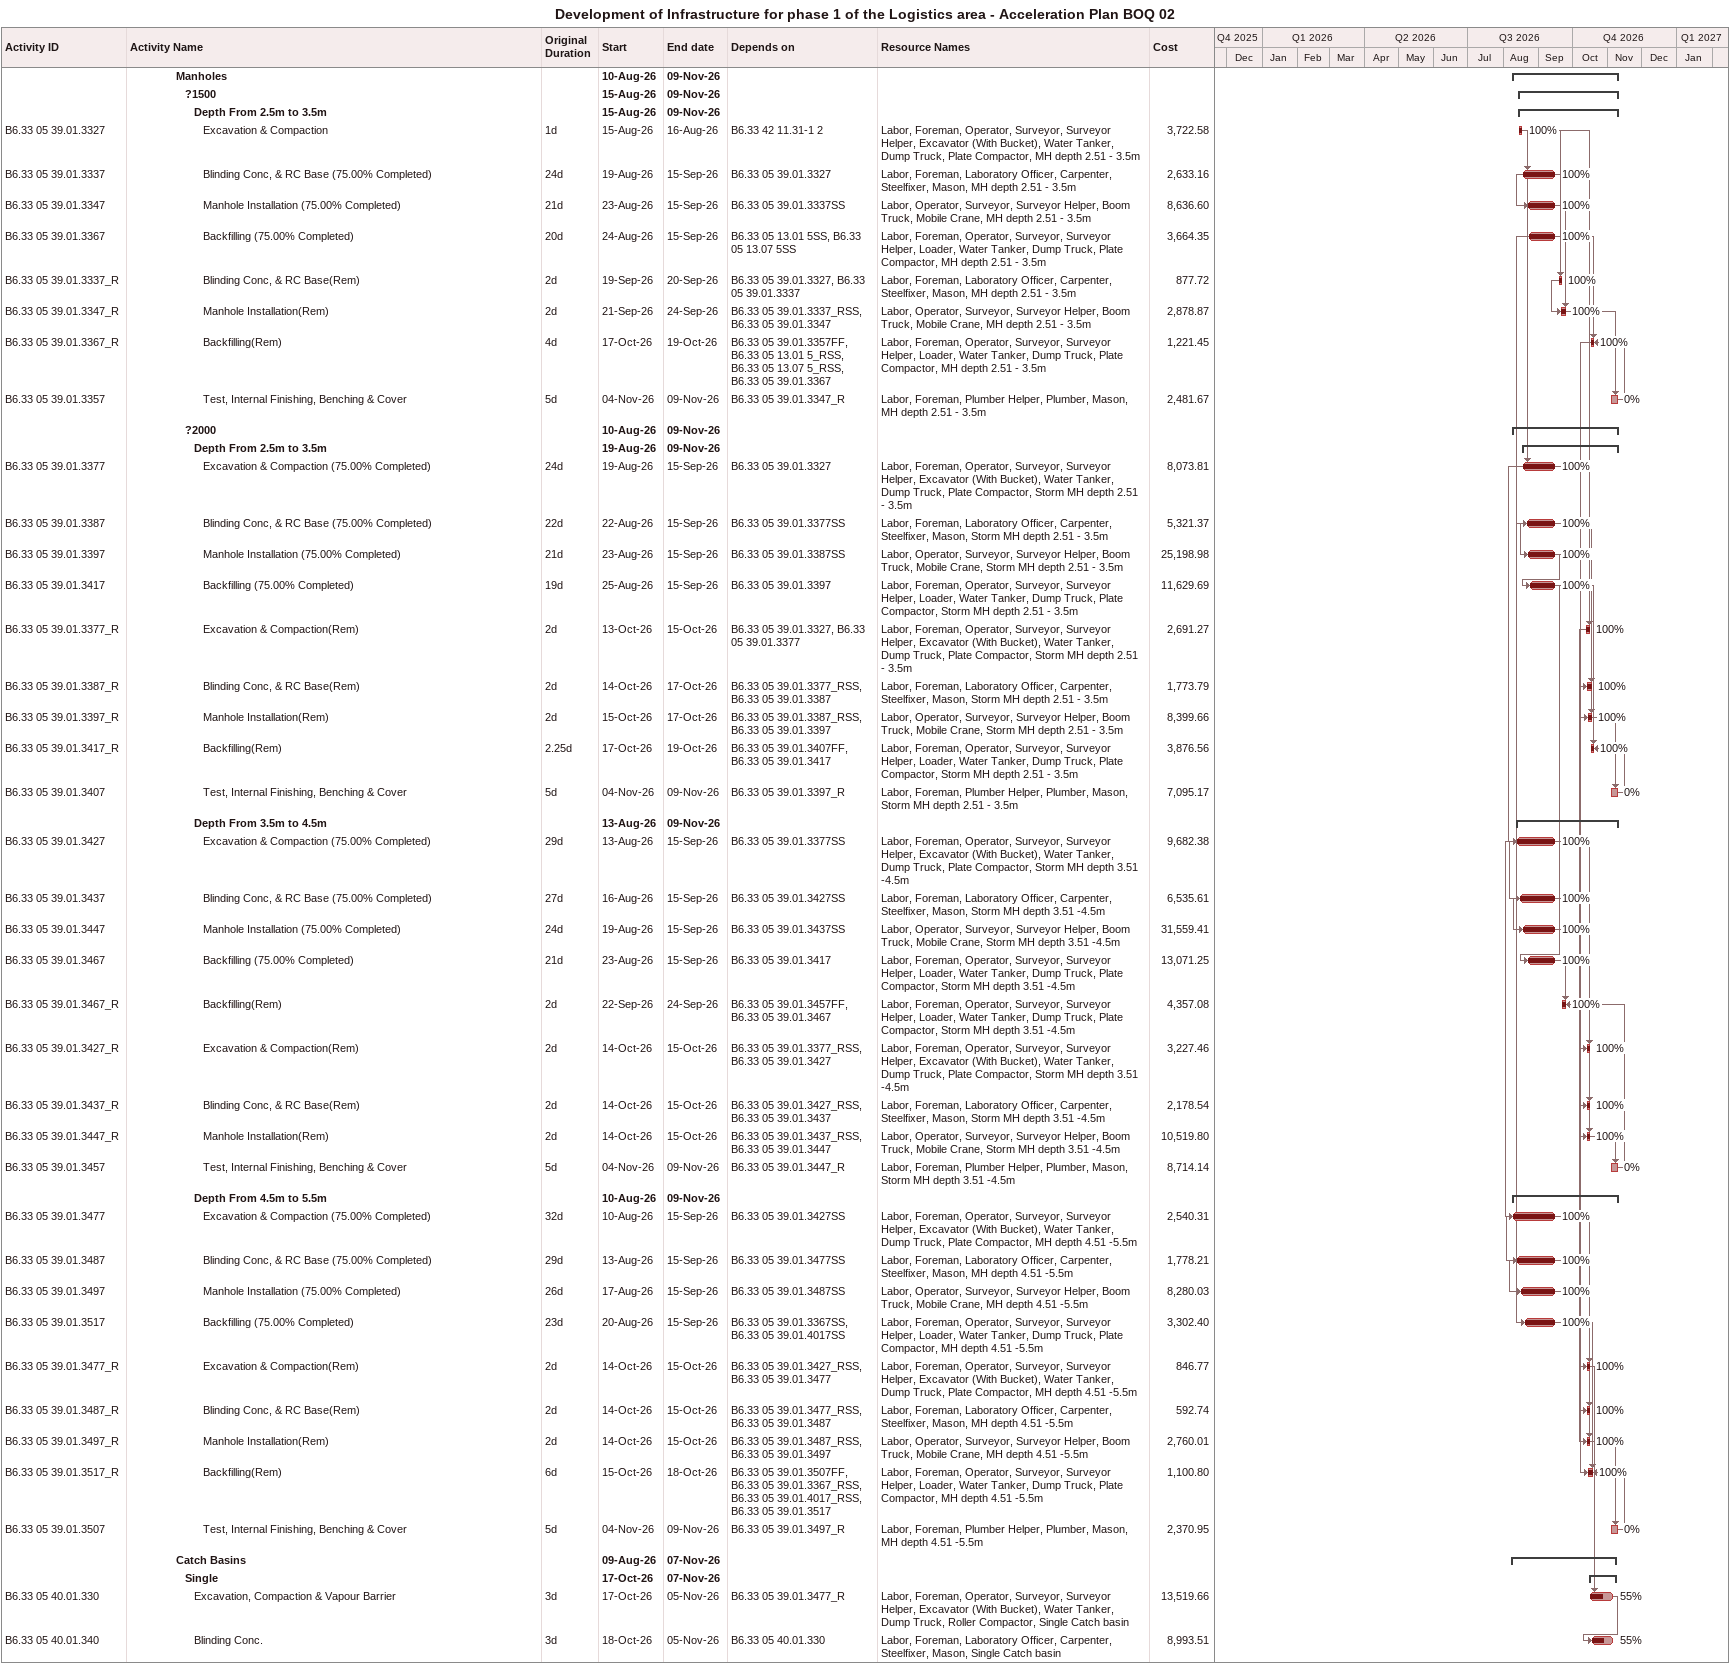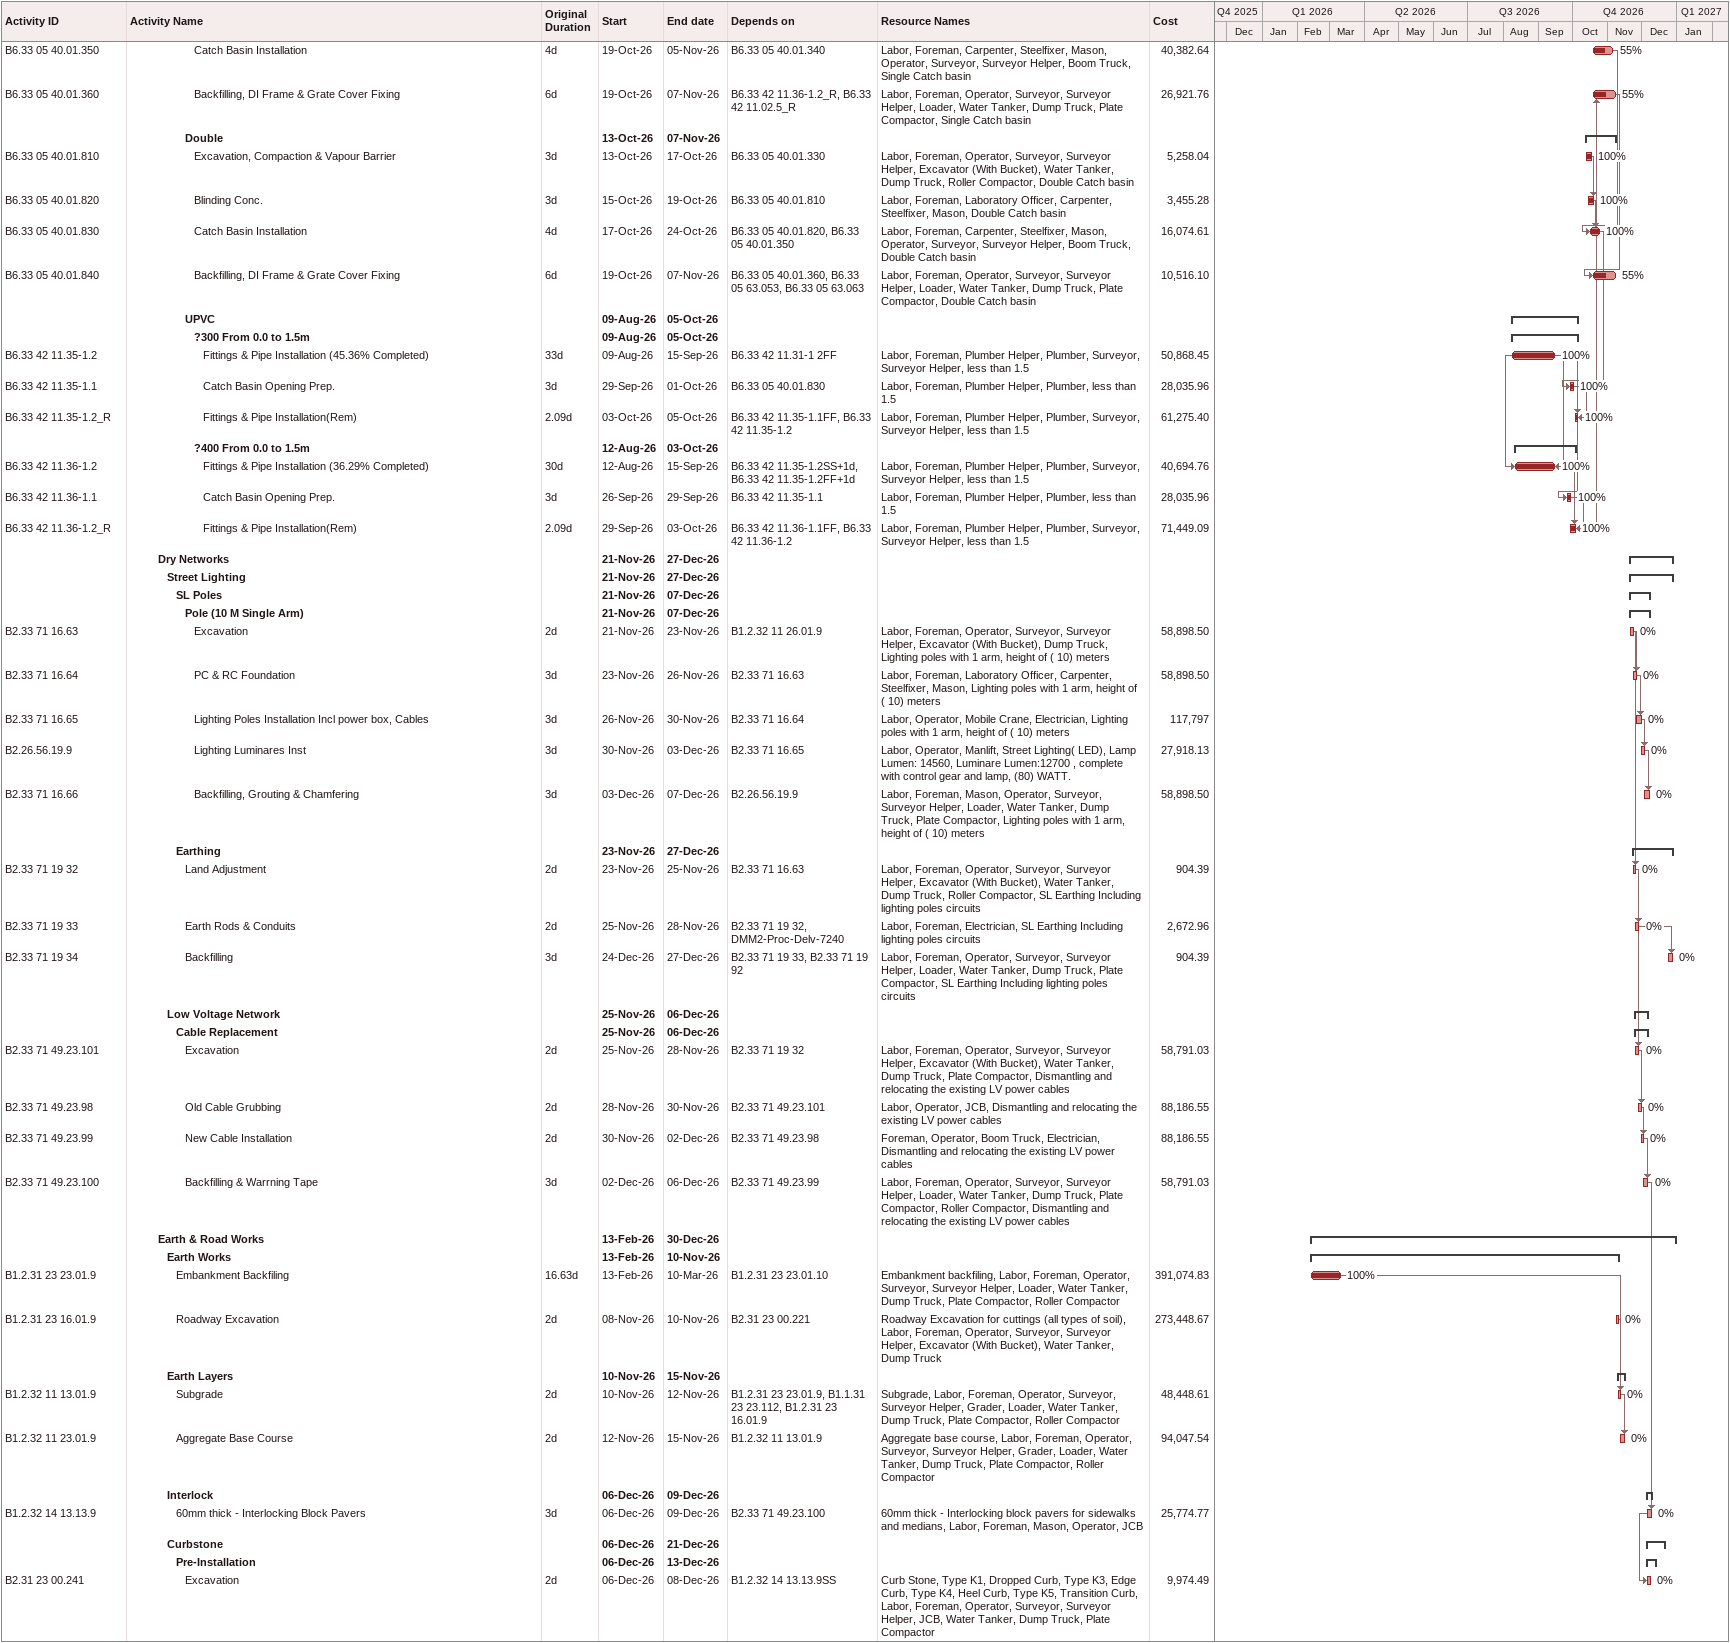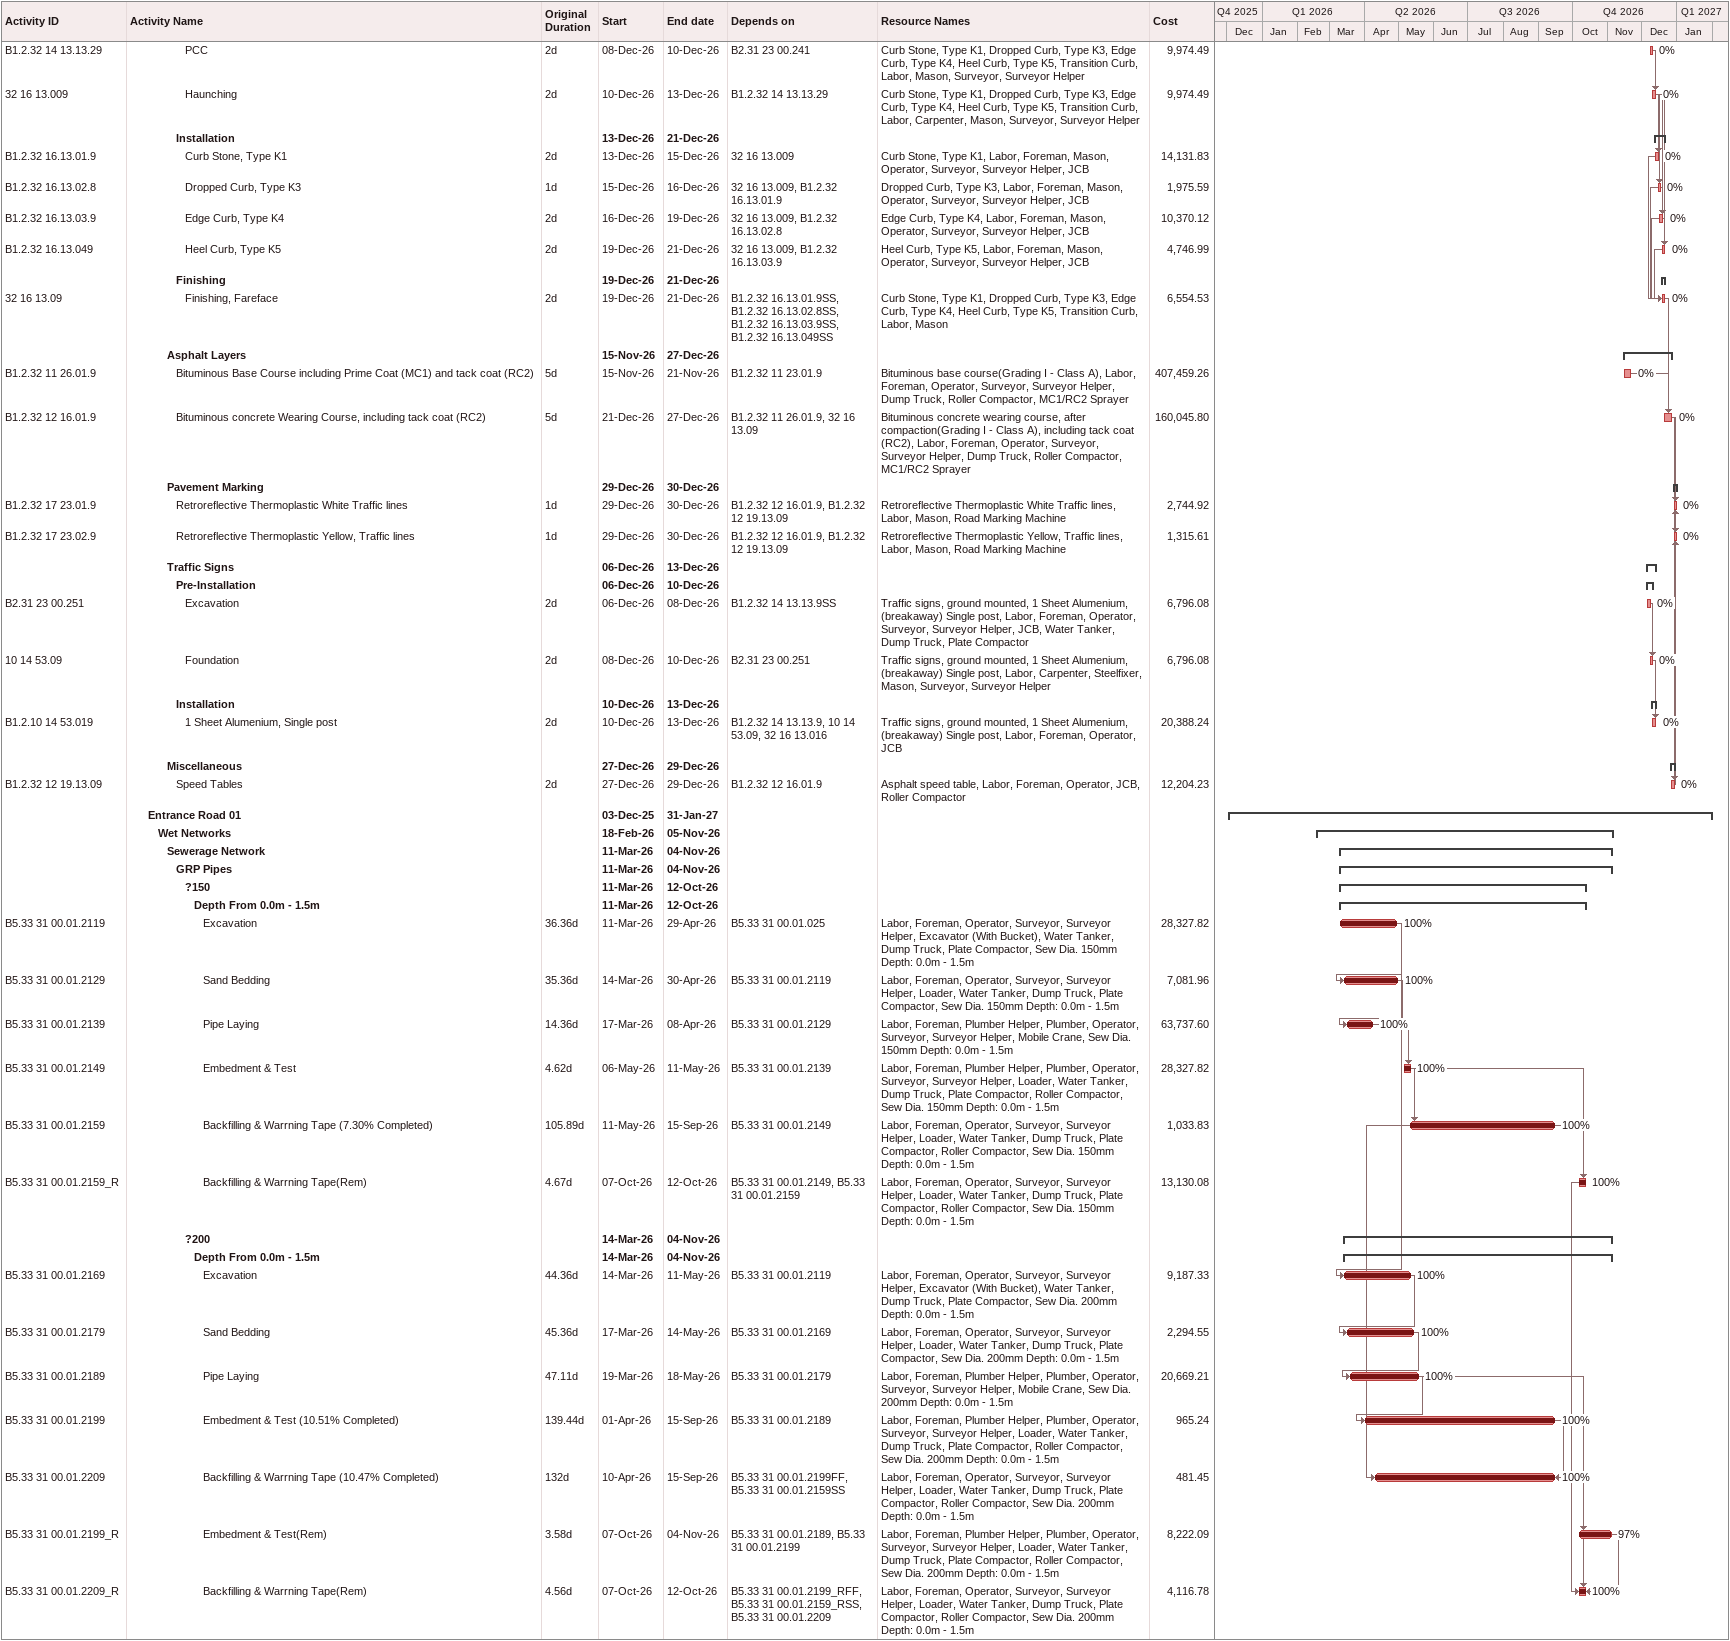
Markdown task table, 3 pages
Development of Infrastructure for phase 1 of the Logistics area - Acceleration Plan BOQ 02

| ID | Level | Task | Original duration | Start | Finish | Predecessors | Resources | % complete | Cost |
|---|---|---|---|---|---|---|---|---|---|
|  | 6 | **Manholes** |  | 2026-08-10 | 2026-11-09 |  |  |  |  |
|  | 7 | **?1500** |  | 2026-08-15 | 2026-11-09 |  |  |  |  |
|  | 8 | **Depth From 2.5m to 3.5m** |  | 2026-08-15 | 2026-11-09 |  |  |  |  |
| B6.33 05 39.01.3327 | 9 | Excavation & Compaction | 1d | 2026-08-15 | 2026-08-16 | B6.33 42 11.31-1 2 | Labor, Foreman, Operator, Surveyor, Surveyor Helper, Excavator (With Bucket), Water Tanker, Dump Truck, Plate Compactor, MH depth 2.51 - 3.5m | 100 | 3722.58 |
| B6.33 05 39.01.3337 | 9 | Blinding Conc, & RC Base (75.00% Completed) | 24d | 2026-08-19 | 2026-09-15 | B6.33 05 39.01.3327 | Labor, Foreman, Laboratory Officer, Carpenter, Steelfixer, Mason, MH depth 2.51 - 3.5m | 100 | 2633.16 |
| B6.33 05 39.01.3347 | 9 | Manhole Installation (75.00% Completed) | 21d | 2026-08-23 | 2026-09-15 | B6.33 05 39.01.3337SS | Labor, Operator, Surveyor, Surveyor Helper, Boom Truck, Mobile Crane, MH depth 2.51 - 3.5m | 100 | 8636.60 |
| B6.33 05 39.01.3367 | 9 | Backfilling (75.00% Completed) | 20d | 2026-08-24 | 2026-09-15 | B6.33 05 13.01 5SS, B6.33 05 13.07 5SS | Labor, Foreman, Operator, Surveyor, Surveyor Helper, Loader, Water Tanker, Dump Truck, Plate Compactor, MH depth 2.51 - 3.5m | 100 | 3664.35 |
| B6.33 05 39.01.3337_R | 9 | Blinding Conc, & RC Base(Rem) | 2d | 2026-09-19 | 2026-09-20 | B6.33 05 39.01.3327, B6.33 05 39.01.3337 | Labor, Foreman, Laboratory Officer, Carpenter, Steelfixer, Mason, MH depth 2.51 - 3.5m | 100 | 877.72 |
| B6.33 05 39.01.3347_R | 9 | Manhole Installation(Rem) | 2d | 2026-09-21 | 2026-09-24 | B6.33 05 39.01.3337_RSS, B6.33 05 39.01.3347 | Labor, Operator, Surveyor, Surveyor Helper, Boom Truck, Mobile Crane, MH depth 2.51 - 3.5m | 100 | 2878.87 |
| B6.33 05 39.01.3367_R | 9 | Backfilling(Rem) | 4d | 2026-10-17 | 2026-10-19 | B6.33 05 39.01.3357FF, B6.33 05 13.01 5_RSS, B6.33 05 13.07 5_RSS, B6.33 05 39.01.3367 | Labor, Foreman, Operator, Surveyor, Surveyor Helper, Loader, Water Tanker, Dump Truck, Plate Compactor, MH depth 2.51 - 3.5m | 100 | 1221.45 |
| B6.33 05 39.01.3357 | 9 | Test, Internal Finishing, Benching & Cover | 5d | 2026-11-04 | 2026-11-09 | B6.33 05 39.01.3347_R | Labor, Foreman, Plumber Helper, Plumber, Mason, MH depth 2.51 - 3.5m | 0 | 2481.67 |
|  | 7 | **?2000** |  | 2026-08-10 | 2026-11-09 |  |  |  |  |
|  | 8 | **Depth From 2.5m to 3.5m** |  | 2026-08-19 | 2026-11-09 |  |  |  |  |
| B6.33 05 39.01.3377 | 9 | Excavation & Compaction (75.00% Completed) | 24d | 2026-08-19 | 2026-09-15 | B6.33 05 39.01.3327 | Labor, Foreman, Operator, Surveyor, Surveyor Helper, Excavator (With Bucket), Water Tanker, Dump Truck, Plate Compactor, Storm MH depth 2.51 - 3.5m | 100 | 8073.81 |
| B6.33 05 39.01.3387 | 9 | Blinding Conc, & RC Base (75.00% Completed) | 22d | 2026-08-22 | 2026-09-15 | B6.33 05 39.01.3377SS | Labor, Foreman, Laboratory Officer, Carpenter, Steelfixer, Mason, Storm MH depth 2.51 - 3.5m | 100 | 5321.37 |
| B6.33 05 39.01.3397 | 9 | Manhole Installation (75.00% Completed) | 21d | 2026-08-23 | 2026-09-15 | B6.33 05 39.01.3387SS | Labor, Operator, Surveyor, Surveyor Helper, Boom Truck, Mobile Crane, Storm MH depth 2.51 - 3.5m | 100 | 25198.98 |
| B6.33 05 39.01.3417 | 9 | Backfilling (75.00% Completed) | 19d | 2026-08-25 | 2026-09-15 | B6.33 05 39.01.3397 | Labor, Foreman, Operator, Surveyor, Surveyor Helper, Loader, Water Tanker, Dump Truck, Plate Compactor, Storm MH depth 2.51 - 3.5m | 100 | 11629.69 |
| B6.33 05 39.01.3377_R | 9 | Excavation & Compaction(Rem) | 2d | 2026-10-13 | 2026-10-15 | B6.33 05 39.01.3327, B6.33 05 39.01.3377 | Labor, Foreman, Operator, Surveyor, Surveyor Helper, Excavator (With Bucket), Water Tanker, Dump Truck, Plate Compactor, Storm MH depth 2.51 - 3.5m | 100 | 2691.27 |
| B6.33 05 39.01.3387_R | 9 | Blinding Conc, & RC Base(Rem) | 2d | 2026-10-14 | 2026-10-17 | B6.33 05 39.01.3377_RSS, B6.33 05 39.01.3387 | Labor, Foreman, Laboratory Officer, Carpenter, Steelfixer, Mason, Storm MH depth 2.51 - 3.5m | 100 | 1773.79 |
| B6.33 05 39.01.3397_R | 9 | Manhole Installation(Rem) | 2d | 2026-10-15 | 2026-10-17 | B6.33 05 39.01.3387_RSS, B6.33 05 39.01.3397 | Labor, Operator, Surveyor, Surveyor Helper, Boom Truck, Mobile Crane, Storm MH depth 2.51 - 3.5m | 100 | 8399.66 |
| B6.33 05 39.01.3417_R | 9 | Backfilling(Rem) | 2.25d | 2026-10-17 | 2026-10-19 | B6.33 05 39.01.3407FF, B6.33 05 39.01.3417 | Labor, Foreman, Operator, Surveyor, Surveyor Helper, Loader, Water Tanker, Dump Truck, Plate Compactor, Storm MH depth 2.51 - 3.5m | 100 | 3876.56 |
| B6.33 05 39.01.3407 | 9 | Test, Internal Finishing, Benching & Cover | 5d | 2026-11-04 | 2026-11-09 | B6.33 05 39.01.3397_R | Labor, Foreman, Plumber Helper, Plumber, Mason, Storm MH depth 2.51 - 3.5m | 0 | 7095.17 |
|  | 8 | **Depth From 3.5m to 4.5m** |  | 2026-08-13 | 2026-11-09 |  |  |  |  |
| B6.33 05 39.01.3427 | 9 | Excavation & Compaction (75.00% Completed) | 29d | 2026-08-13 | 2026-09-15 | B6.33 05 39.01.3377SS | Labor, Foreman, Operator, Surveyor, Surveyor Helper, Excavator (With Bucket), Water Tanker, Dump Truck, Plate Compactor, Storm MH depth 3.51 -4.5m | 100 | 9682.38 |
| B6.33 05 39.01.3437 | 9 | Blinding Conc, & RC Base (75.00% Completed) | 27d | 2026-08-16 | 2026-09-15 | B6.33 05 39.01.3427SS | Labor, Foreman, Laboratory Officer, Carpenter, Steelfixer, Mason, Storm MH depth 3.51 -4.5m | 100 | 6535.61 |
| B6.33 05 39.01.3447 | 9 | Manhole Installation (75.00% Completed) | 24d | 2026-08-19 | 2026-09-15 | B6.33 05 39.01.3437SS | Labor, Operator, Surveyor, Surveyor Helper, Boom Truck, Mobile Crane, Storm MH depth 3.51 -4.5m | 100 | 31559.41 |
| B6.33 05 39.01.3467 | 9 | Backfilling (75.00% Completed) | 21d | 2026-08-23 | 2026-09-15 | B6.33 05 39.01.3417 | Labor, Foreman, Operator, Surveyor, Surveyor Helper, Loader, Water Tanker, Dump Truck, Plate Compactor, Storm MH depth 3.51 -4.5m | 100 | 13071.25 |
| B6.33 05 39.01.3467_R | 9 | Backfilling(Rem) | 2d | 2026-09-22 | 2026-09-24 | B6.33 05 39.01.3457FF, B6.33 05 39.01.3467 | Labor, Foreman, Operator, Surveyor, Surveyor Helper, Loader, Water Tanker, Dump Truck, Plate Compactor, Storm MH depth 3.51 -4.5m | 100 | 4357.08 |
| B6.33 05 39.01.3427_R | 9 | Excavation & Compaction(Rem) | 2d | 2026-10-14 | 2026-10-15 | B6.33 05 39.01.3377_RSS, B6.33 05 39.01.3427 | Labor, Foreman, Operator, Surveyor, Surveyor Helper, Excavator (With Bucket), Water Tanker, Dump Truck, Plate Compactor, Storm MH depth 3.51 -4.5m | 100 | 3227.46 |
| B6.33 05 39.01.3437_R | 9 | Blinding Conc, & RC Base(Rem) | 2d | 2026-10-14 | 2026-10-15 | B6.33 05 39.01.3427_RSS, B6.33 05 39.01.3437 | Labor, Foreman, Laboratory Officer, Carpenter, Steelfixer, Mason, Storm MH depth 3.51 -4.5m | 100 | 2178.54 |
| B6.33 05 39.01.3447_R | 9 | Manhole Installation(Rem) | 2d | 2026-10-14 | 2026-10-15 | B6.33 05 39.01.3437_RSS, B6.33 05 39.01.3447 | Labor, Operator, Surveyor, Surveyor Helper, Boom Truck, Mobile Crane, Storm MH depth 3.51 -4.5m | 100 | 10519.80 |
| B6.33 05 39.01.3457 | 9 | Test, Internal Finishing, Benching & Cover | 5d | 2026-11-04 | 2026-11-09 | B6.33 05 39.01.3447_R | Labor, Foreman, Plumber Helper, Plumber, Mason, Storm MH depth 3.51 -4.5m | 0 | 8714.14 |
|  | 8 | **Depth From 4.5m to 5.5m** |  | 2026-08-10 | 2026-11-09 |  |  |  |  |
| B6.33 05 39.01.3477 | 9 | Excavation & Compaction (75.00% Completed) | 32d | 2026-08-10 | 2026-09-15 | B6.33 05 39.01.3427SS | Labor, Foreman, Operator, Surveyor, Surveyor Helper, Excavator (With Bucket), Water Tanker, Dump Truck, Plate Compactor, MH depth 4.51 -5.5m | 100 | 2540.31 |
| B6.33 05 39.01.3487 | 9 | Blinding Conc, & RC Base (75.00% Completed) | 29d | 2026-08-13 | 2026-09-15 | B6.33 05 39.01.3477SS | Labor, Foreman, Laboratory Officer, Carpenter, Steelfixer, Mason, MH depth 4.51 -5.5m | 100 | 1778.21 |
| B6.33 05 39.01.3497 | 9 | Manhole Installation (75.00% Completed) | 26d | 2026-08-17 | 2026-09-15 | B6.33 05 39.01.3487SS | Labor, Operator, Surveyor, Surveyor Helper, Boom Truck, Mobile Crane, MH depth 4.51 -5.5m | 100 | 8280.03 |
| B6.33 05 39.01.3517 | 9 | Backfilling (75.00% Completed) | 23d | 2026-08-20 | 2026-09-15 | B6.33 05 39.01.3367SS, B6.33 05 39.01.4017SS | Labor, Foreman, Operator, Surveyor, Surveyor Helper, Loader, Water Tanker, Dump Truck, Plate Compactor, MH depth 4.51 -5.5m | 100 | 3302.40 |
| B6.33 05 39.01.3477_R | 9 | Excavation & Compaction(Rem) | 2d | 2026-10-14 | 2026-10-15 | B6.33 05 39.01.3427_RSS, B6.33 05 39.01.3477 | Labor, Foreman, Operator, Surveyor, Surveyor Helper, Excavator (With Bucket), Water Tanker, Dump Truck, Plate Compactor, MH depth 4.51 -5.5m | 100 | 846.77 |
| B6.33 05 39.01.3487_R | 9 | Blinding Conc, & RC Base(Rem) | 2d | 2026-10-14 | 2026-10-15 | B6.33 05 39.01.3477_RSS, B6.33 05 39.01.3487 | Labor, Foreman, Laboratory Officer, Carpenter, Steelfixer, Mason, MH depth 4.51 -5.5m | 100 | 592.74 |
| B6.33 05 39.01.3497_R | 9 | Manhole Installation(Rem) | 2d | 2026-10-14 | 2026-10-15 | B6.33 05 39.01.3487_RSS, B6.33 05 39.01.3497 | Labor, Operator, Surveyor, Surveyor Helper, Boom Truck, Mobile Crane, MH depth 4.51 -5.5m | 100 | 2760.01 |
| B6.33 05 39.01.3517_R | 9 | Backfilling(Rem) | 6d | 2026-10-15 | 2026-10-18 | B6.33 05 39.01.3507FF, B6.33 05 39.01.3367_RSS, B6.33 05 39.01.4017_RSS, B6.33 05 39.01.3517 | Labor, Foreman, Operator, Surveyor, Surveyor Helper, Loader, Water Tanker, Dump Truck, Plate Compactor, MH depth 4.51 -5.5m | 100 | 1100.80 |
| B6.33 05 39.01.3507 | 9 | Test, Internal Finishing, Benching & Cover | 5d | 2026-11-04 | 2026-11-09 | B6.33 05 39.01.3497_R | Labor, Foreman, Plumber Helper, Plumber, Mason, MH depth 4.51 -5.5m | 0 | 2370.95 |
|  | 6 | **Catch Basins** |  | 2026-08-09 | 2026-11-07 |  |  |  |  |
|  | 7 | **Single** |  | 2026-10-17 | 2026-11-07 |  |  |  |  |
| B6.33 05 40.01.330 | 8 | Excavation, Compaction & Vapour Barrier | 3d | 2026-10-17 | 2026-11-05 | B6.33 05 39.01.3477_R | Labor, Foreman, Operator, Surveyor, Surveyor Helper, Excavator (With Bucket), Water Tanker, Dump Truck, Roller Compactor, Single Catch basin | 55 | 13519.66 |
| B6.33 05 40.01.340 | 8 | Blinding Conc. | 3d | 2026-10-18 | 2026-11-05 | B6.33 05 40.01.330 | Labor, Foreman, Laboratory Officer, Carpenter, Steelfixer, Mason, Single Catch basin | 55 | 8993.51 |
| B6.33 05 40.01.350 | 8 | Catch Basin Installation | 4d | 2026-10-19 | 2026-11-05 | B6.33 05 40.01.340 | Labor, Foreman, Carpenter, Steelfixer, Mason, Operator, Surveyor, Surveyor Helper, Boom Truck, Single Catch basin | 55 | 40382.64 |
| B6.33 05 40.01.360 | 8 | Backfilling, DI Frame & Grate Cover Fixing | 6d | 2026-10-19 | 2026-11-07 | B6.33 42 11.36-1.2_R, B6.33 42 11.02.5_R | Labor, Foreman, Operator, Surveyor, Surveyor Helper, Loader, Water Tanker, Dump Truck, Plate Compactor, Single Catch basin | 55 | 26921.76 |
|  | 7 | **Double** |  | 2026-10-13 | 2026-11-07 |  |  |  |  |
| B6.33 05 40.01.810 | 8 | Excavation, Compaction & Vapour Barrier | 3d | 2026-10-13 | 2026-10-17 | B6.33 05 40.01.330 | Labor, Foreman, Operator, Surveyor, Surveyor Helper, Excavator (With Bucket), Water Tanker, Dump Truck, Roller Compactor, Double Catch basin | 100 | 5258.04 |
| B6.33 05 40.01.820 | 8 | Blinding Conc. | 3d | 2026-10-15 | 2026-10-19 | B6.33 05 40.01.810 | Labor, Foreman, Laboratory Officer, Carpenter, Steelfixer, Mason, Double Catch basin | 100 | 3455.28 |
| B6.33 05 40.01.830 | 8 | Catch Basin Installation | 4d | 2026-10-17 | 2026-10-24 | B6.33 05 40.01.820, B6.33 05 40.01.350 | Labor, Foreman, Carpenter, Steelfixer, Mason, Operator, Surveyor, Surveyor Helper, Boom Truck, Double Catch basin | 100 | 16074.61 |
| B6.33 05 40.01.840 | 8 | Backfilling, DI Frame & Grate Cover Fixing | 6d | 2026-10-19 | 2026-11-07 | B6.33 05 40.01.360, B6.33 05 63.053, B6.33 05 63.063 | Labor, Foreman, Operator, Surveyor, Surveyor Helper, Loader, Water Tanker, Dump Truck, Plate Compactor, Double Catch basin | 55 | 10516.10 |
|  | 7 | **UPVC** |  | 2026-08-09 | 2026-10-05 |  |  |  |  |
|  | 8 | **?300 From 0.0 to 1.5m** |  | 2026-08-09 | 2026-10-05 |  |  |  |  |
| B6.33 42 11.35-1.2 | 9 | Fittings & Pipe Installation (45.36% Completed) | 33d | 2026-08-09 | 2026-09-15 | B6.33 42 11.31-1 2FF | Labor, Foreman, Plumber Helper, Plumber, Surveyor, Surveyor Helper, less than 1.5 | 100 | 50868.45 |
| B6.33 42 11.35-1.1 | 9 | Catch Basin Opening Prep. | 3d | 2026-09-29 | 2026-10-01 | B6.33 05 40.01.830 | Labor, Foreman, Plumber Helper, Plumber, less than 1.5 | 100 | 28035.96 |
| B6.33 42 11.35-1.2_R | 9 | Fittings & Pipe Installation(Rem) | 2.09d | 2026-10-03 | 2026-10-05 | B6.33 42 11.35-1.1FF, B6.33 42 11.35-1.2 | Labor, Foreman, Plumber Helper, Plumber, Surveyor, Surveyor Helper, less than 1.5 | 100 | 61275.40 |
|  | 8 | **?400 From 0.0 to 1.5m** |  | 2026-08-12 | 2026-10-03 |  |  |  |  |
| B6.33 42 11.36-1.2 | 9 | Fittings & Pipe Installation (36.29% Completed) | 30d | 2026-08-12 | 2026-09-15 | B6.33 42 11.35-1.2SS+1d, B6.33 42 11.35-1.2FF+1d | Labor, Foreman, Plumber Helper, Plumber, Surveyor, Surveyor Helper, less than 1.5 | 100 | 40694.76 |
| B6.33 42 11.36-1.1 | 9 | Catch Basin Opening Prep. | 3d | 2026-09-26 | 2026-09-29 | B6.33 42 11.35-1.1 | Labor, Foreman, Plumber Helper, Plumber, less than 1.5 | 100 | 28035.96 |
| B6.33 42 11.36-1.2_R | 9 | Fittings & Pipe Installation(Rem) | 2.09d | 2026-09-29 | 2026-10-03 | B6.33 42 11.36-1.1FF, B6.33 42 11.36-1.2 | Labor, Foreman, Plumber Helper, Plumber, Surveyor, Surveyor Helper, less than 1.5 | 100 | 71449.09 |
|  | 4 | **Dry Networks** |  | 2026-11-21 | 2026-12-27 |  |  |  |  |
|  | 5 | **Street Lighting** |  | 2026-11-21 | 2026-12-27 |  |  |  |  |
|  | 6 | **SL Poles** |  | 2026-11-21 | 2026-12-07 |  |  |  |  |
|  | 7 | **Pole (10 M Single Arm)** |  | 2026-11-21 | 2026-12-07 |  |  |  |  |
| B2.33 71 16.63 | 8 | Excavation | 2d | 2026-11-21 | 2026-11-23 | B1.2.32 11 26.01.9 | Labor, Foreman, Operator, Surveyor, Surveyor Helper, Excavator (With Bucket), Dump Truck, Lighting poles with 1 arm, height of ( 10) meters | 0 | 58898.50 |
| B2.33 71 16.64 | 8 | PC & RC Foundation | 3d | 2026-11-23 | 2026-11-26 | B2.33 71 16.63 | Labor, Foreman, Laboratory Officer, Carpenter, Steelfixer, Mason, Lighting poles with 1 arm, height of ( 10) meters | 0 | 58898.50 |
| B2.33 71 16.65 | 8 | Lighting Poles Installation Incl power box, Cables | 3d | 2026-11-26 | 2026-11-30 | B2.33 71 16.64 | Labor, Operator, Mobile Crane, Electrician, Lighting poles with 1 arm, height of ( 10) meters | 0 | 117797 |
| B2.26.56.19.9 | 8 | Lighting Luminares Inst | 3d | 2026-11-30 | 2026-12-03 | B2.33 71 16.65 | Labor, Operator, Manlift, Street Lighting( LED), Lamp Lumen: 14560, Luminare Lumen:12700 , complete with control gear and lamp, (80) WATT. | 0 | 27918.13 |
| B2.33 71 16.66 | 8 | Backfilling, Grouting & Chamfering | 3d | 2026-12-03 | 2026-12-07 | B2.26.56.19.9 | Labor, Foreman, Mason, Operator, Surveyor, Surveyor Helper, Loader, Water Tanker, Dump Truck, Plate Compactor, Lighting poles with 1 arm, height of ( 10) meters | 0 | 58898.50 |
|  | 6 | **Earthing** |  | 2026-11-23 | 2026-12-27 |  |  |  |  |
| B2.33 71 19 32 | 7 | Land Adjustment | 2d | 2026-11-23 | 2026-11-25 | B2.33 71 16.63 | Labor, Foreman, Operator, Surveyor, Surveyor Helper, Excavator (With Bucket), Water Tanker, Dump Truck, Roller Compactor, SL Earthing Including lighting poles circuits | 0 | 904.39 |
| B2.33 71 19 33 | 7 | Earth Rods & Conduits | 2d | 2026-11-25 | 2026-11-28 | B2.33 71 19 32, DMM2-Proc-Delv-7240 | Labor, Foreman, Electrician, SL Earthing Including lighting poles circuits | 0 | 2672.96 |
| B2.33 71 19 34 | 7 | Backfilling | 3d | 2026-12-24 | 2026-12-27 | B2.33 71 19 33, B2.33 71 19 92 | Labor, Foreman, Operator, Surveyor, Surveyor Helper, Loader, Water Tanker, Dump Truck, Plate Compactor, SL Earthing Including lighting poles circuits | 0 | 904.39 |
|  | 5 | **Low Voltage Network** |  | 2026-11-25 | 2026-12-06 |  |  |  |  |
|  | 6 | **Cable Replacement** |  | 2026-11-25 | 2026-12-06 |  |  |  |  |
| B2.33 71 49.23.101 | 7 | Excavation | 2d | 2026-11-25 | 2026-11-28 | B2.33 71 19 32 | Labor, Foreman, Operator, Surveyor, Surveyor Helper, Excavator (With Bucket), Water Tanker, Dump Truck, Plate Compactor, Dismantling and relocating the existing LV power cables | 0 | 58791.03 |
| B2.33 71 49.23.98 | 7 | Old Cable Grubbing | 2d | 2026-11-28 | 2026-11-30 | B2.33 71 49.23.101 | Labor, Operator, JCB, Dismantling and relocating the existing LV power cables | 0 | 88186.55 |
| B2.33 71 49.23.99 | 7 | New Cable Installation | 2d | 2026-11-30 | 2026-12-02 | B2.33 71 49.23.98 | Foreman, Operator, Boom Truck, Electrician, Dismantling and relocating the existing LV power cables | 0 | 88186.55 |
| B2.33 71 49.23.100 | 7 | Backfilling & Warrning Tape | 3d | 2026-12-02 | 2026-12-06 | B2.33 71 49.23.99 | Labor, Foreman, Operator, Surveyor, Surveyor Helper, Loader, Water Tanker, Dump Truck, Plate Compactor, Roller Compactor, Dismantling and relocating the existing LV power cables | 0 | 58791.03 |
|  | 4 | **Earth & Road Works** |  | 2026-02-13 | 2026-12-30 |  |  |  |  |
|  | 5 | **Earth Works** |  | 2026-02-13 | 2026-11-10 |  |  |  |  |
| B1.2.31 23 23.01.9 | 6 | Embankment Backfiling | 16.63d | 2026-02-13 | 2026-03-10 | B1.2.31 23 23.01.10 | Embankment backfiling, Labor, Foreman, Operator, Surveyor, Surveyor Helper, Loader, Water Tanker, Dump Truck, Plate Compactor, Roller Compactor | 100 | 391074.83 |
| B1.2.31 23 16.01.9 | 6 | Roadway Excavation | 2d | 2026-11-08 | 2026-11-10 | B2.31 23 00.221 | Roadway Excavation for cuttings (all types of soil), Labor, Foreman, Operator, Surveyor, Surveyor Helper, Excavator (With Bucket), Water Tanker, Dump Truck | 0 | 273448.67 |
|  | 5 | **Earth Layers** |  | 2026-11-10 | 2026-11-15 |  |  |  |  |
| B1.2.32 11 13.01.9 | 6 | Subgrade | 2d | 2026-11-10 | 2026-11-12 | B1.2.31 23 23.01.9, B1.1.31 23 23.112, B1.2.31 23 16.01.9 | Subgrade, Labor, Foreman, Operator, Surveyor, Surveyor Helper, Grader, Loader, Water Tanker, Dump Truck, Plate Compactor, Roller Compactor | 0 | 48448.61 |
| B1.2.32 11 23.01.9 | 6 | Aggregate Base Course | 2d | 2026-11-12 | 2026-11-15 | B1.2.32 11 13.01.9 | Aggregate base course, Labor, Foreman, Operator, Surveyor, Surveyor Helper, Grader, Loader, Water Tanker, Dump Truck, Plate Compactor, Roller Compactor | 0 | 94047.54 |
|  | 5 | **Interlock** |  | 2026-12-06 | 2026-12-09 |  |  |  |  |
| B1.2.32 14 13.13.9 | 6 | 60mm thick - Interlocking Block Pavers | 3d | 2026-12-06 | 2026-12-09 | B2.33 71 49.23.100 | 60mm thick - Interlocking block pavers for sidewalks and medians, Labor, Foreman, Mason, Operator, JCB | 0 | 25774.77 |
|  | 5 | **Curbstone** |  | 2026-12-06 | 2026-12-21 |  |  |  |  |
|  | 6 | **Pre-Installation** |  | 2026-12-06 | 2026-12-13 |  |  |  |  |
| B2.31 23 00.241 | 7 | Excavation | 2d | 2026-12-06 | 2026-12-08 | B1.2.32 14 13.13.9SS | Curb Stone, Type K1, Dropped Curb, Type K3, Edge Curb, Type K4, Heel Curb, Type K5, Transition Curb, Labor, Foreman, Operator, Surveyor, Surveyor Helper, JCB, Water Tanker, Dump Truck, Plate Compactor | 0 | 9974.49 |
| B1.2.32 14 13.13.29 | 7 | PCC | 2d | 2026-12-08 | 2026-12-10 | B2.31 23 00.241 | Curb Stone, Type K1, Dropped Curb, Type K3, Edge Curb, Type K4, Heel Curb, Type K5, Transition Curb, Labor, Mason, Surveyor, Surveyor Helper | 0 | 9974.49 |
| 32 16 13.009 | 7 | Haunching | 2d | 2026-12-10 | 2026-12-13 | B1.2.32 14 13.13.29 | Curb Stone, Type K1, Dropped Curb, Type K3, Edge Curb, Type K4, Heel Curb, Type K5, Transition Curb, Labor, Carpenter, Mason, Surveyor, Surveyor Helper | 0 | 9974.49 |
|  | 6 | **Installation** |  | 2026-12-13 | 2026-12-21 |  |  |  |  |
| B1.2.32 16.13.01.9 | 7 | Curb Stone, Type K1 | 2d | 2026-12-13 | 2026-12-15 | 32 16 13.009 | Curb Stone, Type K1, Labor, Foreman, Mason, Operator, Surveyor, Surveyor Helper, JCB | 0 | 14131.83 |
| B1.2.32 16.13.02.8 | 7 | Dropped Curb, Type K3 | 1d | 2026-12-15 | 2026-12-16 | 32 16 13.009, B1.2.32 16.13.01.9 | Dropped Curb, Type K3, Labor, Foreman, Mason, Operator, Surveyor, Surveyor Helper, JCB | 0 | 1975.59 |
| B1.2.32 16.13.03.9 | 7 | Edge Curb, Type K4 | 2d | 2026-12-16 | 2026-12-19 | 32 16 13.009, B1.2.32 16.13.02.8 | Edge Curb, Type K4, Labor, Foreman, Mason, Operator, Surveyor, Surveyor Helper, JCB | 0 | 10370.12 |
| B1.2.32 16.13.049 | 7 | Heel Curb, Type K5 | 2d | 2026-12-19 | 2026-12-21 | 32 16 13.009, B1.2.32 16.13.03.9 | Heel Curb, Type K5, Labor, Foreman, Mason, Operator, Surveyor, Surveyor Helper, JCB | 0 | 4746.99 |
|  | 6 | **Finishing** |  | 2026-12-19 | 2026-12-21 |  |  |  |  |
| 32 16 13.09 | 7 | Finishing, Fareface | 2d | 2026-12-19 | 2026-12-21 | B1.2.32 16.13.01.9SS, B1.2.32 16.13.02.8SS, B1.2.32 16.13.03.9SS, B1.2.32 16.13.049SS | Curb Stone, Type K1, Dropped Curb, Type K3, Edge Curb, Type K4, Heel Curb, Type K5, Transition Curb, Labor, Mason | 0 | 6554.53 |
|  | 5 | **Asphalt Layers** |  | 2026-11-15 | 2026-12-27 |  |  |  |  |
| B1.2.32 11 26.01.9 | 6 | Bituminous Base Course including Prime Coat (MC1) and tack coat (RC2) | 5d | 2026-11-15 | 2026-11-21 | B1.2.32 11 23.01.9 | Bituminous base course(Grading I - Class A), Labor, Foreman, Operator, Surveyor, Surveyor Helper, Dump Truck, Roller Compactor, MC1/RC2 Sprayer | 0 | 407459.26 |
| B1.2.32 12 16.01.9 | 6 | Bituminous concrete Wearing Course, including tack coat (RC2) | 5d | 2026-12-21 | 2026-12-27 | B1.2.32 11 26.01.9, 32 16 13.09 | Bituminous concrete wearing course, after compaction(Grading I - Class A), including tack coat (RC2), Labor, Foreman, Operator, Surveyor, Surveyor Helper, Dump Truck, Roller Compactor, MC1/RC2 Sprayer | 0 | 160045.80 |
|  | 5 | **Pavement Marking** |  | 2026-12-29 | 2026-12-30 |  |  |  |  |
| B1.2.32 17 23.01.9 | 6 | Retroreflective Thermoplastic White Traffic lines | 1d | 2026-12-29 | 2026-12-30 | B1.2.32 12 16.01.9, B1.2.32 12 19.13.09 | Retroreflective Thermoplastic White Traffic lines, Labor, Mason, Road Marking Machine | 0 | 2744.92 |
| B1.2.32 17 23.02.9 | 6 | Retroreflective Thermoplastic Yellow, Traffic lines | 1d | 2026-12-29 | 2026-12-30 | B1.2.32 12 16.01.9, B1.2.32 12 19.13.09 | Retroreflective Thermoplastic Yellow, Traffic lines, Labor, Mason, Road Marking Machine | 0 | 1315.61 |
|  | 5 | **Traffic Signs** |  | 2026-12-06 | 2026-12-13 |  |  |  |  |
|  | 6 | **Pre-Installation** |  | 2026-12-06 | 2026-12-10 |  |  |  |  |
| B2.31 23 00.251 | 7 | Excavation | 2d | 2026-12-06 | 2026-12-08 | B1.2.32 14 13.13.9SS | Traffic signs, ground mounted, 1 Sheet Alumenium, (breakaway) Single post, Labor, Foreman, Operator, Surveyor, Surveyor Helper, JCB, Water Tanker, Dump Truck, Plate Compactor | 0 | 6796.08 |
| 10 14 53.09 | 7 | Foundation | 2d | 2026-12-08 | 2026-12-10 | B2.31 23 00.251 | Traffic signs, ground mounted, 1 Sheet Alumenium, (breakaway) Single post, Labor, Carpenter, Steelfixer, Mason, Surveyor, Surveyor Helper | 0 | 6796.08 |
|  | 6 | **Installation** |  | 2026-12-10 | 2026-12-13 |  |  |  |  |
| B1.2.10 14 53.019 | 7 | 1 Sheet Alumenium, Single post | 2d | 2026-12-10 | 2026-12-13 | B1.2.32 14 13.13.9, 10 14 53.09, 32 16 13.016 | Traffic signs, ground mounted, 1 Sheet Alumenium, (breakaway) Single post, Labor, Foreman, Operator, JCB | 0 | 20388.24 |
|  | 5 | **Miscellaneous** |  | 2026-12-27 | 2026-12-29 |  |  |  |  |
| B1.2.32 12 19.13.09 | 6 | Speed Tables | 2d | 2026-12-27 | 2026-12-29 | B1.2.32 12 16.01.9 | Asphalt speed table, Labor, Foreman, Operator, JCB, Roller Compactor | 0 | 12204.23 |
|  | 3 | **Entrance Road 01** |  | 2025-12-03 | 2027-01-31 |  |  |  |  |
|  | 4 | **Wet Networks** |  | 2026-02-18 | 2026-11-05 |  |  |  |  |
|  | 5 | **Sewerage Network** |  | 2026-03-11 | 2026-11-04 |  |  |  |  |
|  | 6 | **GRP Pipes** |  | 2026-03-11 | 2026-11-04 |  |  |  |  |
|  | 7 | **?150** |  | 2026-03-11 | 2026-10-12 |  |  |  |  |
|  | 8 | **Depth From 0.0m - 1.5m** |  | 2026-03-11 | 2026-10-12 |  |  |  |  |
| B5.33 31 00.01.2119 | 9 | Excavation | 36.36d | 2026-03-11 | 2026-04-29 | B5.33 31 00.01.025 | Labor, Foreman, Operator, Surveyor, Surveyor Helper, Excavator (With Bucket), Water Tanker, Dump Truck, Plate Compactor, Sew Dia. 150mm Depth: 0.0m - 1.5m | 100 | 28327.82 |
| B5.33 31 00.01.2129 | 9 | Sand Bedding | 35.36d | 2026-03-14 | 2026-04-30 | B5.33 31 00.01.2119 | Labor, Foreman, Operator, Surveyor, Surveyor Helper, Loader, Water Tanker, Dump Truck, Plate Compactor, Sew Dia. 150mm Depth: 0.0m - 1.5m | 100 | 7081.96 |
| B5.33 31 00.01.2139 | 9 | Pipe Laying | 14.36d | 2026-03-17 | 2026-04-08 | B5.33 31 00.01.2129 | Labor, Foreman, Plumber Helper, Plumber, Operator, Surveyor, Surveyor Helper, Mobile Crane, Sew Dia. 150mm Depth: 0.0m - 1.5m | 100 | 63737.60 |
| B5.33 31 00.01.2149 | 9 | Embedment & Test | 4.62d | 2026-05-06 | 2026-05-11 | B5.33 31 00.01.2139 | Labor, Foreman, Plumber Helper, Plumber, Operator, Surveyor, Surveyor Helper, Loader, Water Tanker, Dump Truck, Plate Compactor, Roller Compactor, Sew Dia. 150mm Depth: 0.0m - 1.5m | 100 | 28327.82 |
| B5.33 31 00.01.2159 | 9 | Backfilling & Warrning Tape (7.30% Completed) | 105.89d | 2026-05-11 | 2026-09-15 | B5.33 31 00.01.2149 | Labor, Foreman, Operator, Surveyor, Surveyor Helper, Loader, Water Tanker, Dump Truck, Plate Compactor, Roller Compactor, Sew Dia. 150mm Depth: 0.0m - 1.5m | 100 | 1033.83 |
| B5.33 31 00.01.2159_R | 9 | Backfilling & Warrning Tape(Rem) | 4.67d | 2026-10-07 | 2026-10-12 | B5.33 31 00.01.2149, B5.33 31 00.01.2159 | Labor, Foreman, Operator, Surveyor, Surveyor Helper, Loader, Water Tanker, Dump Truck, Plate Compactor, Roller Compactor, Sew Dia. 150mm Depth: 0.0m - 1.5m | 100 | 13130.08 |
|  | 7 | **?200** |  | 2026-03-14 | 2026-11-04 |  |  |  |  |
|  | 8 | **Depth From 0.0m - 1.5m** |  | 2026-03-14 | 2026-11-04 |  |  |  |  |
| B5.33 31 00.01.2169 | 9 | Excavation | 44.36d | 2026-03-14 | 2026-05-11 | B5.33 31 00.01.2119 | Labor, Foreman, Operator, Surveyor, Surveyor Helper, Excavator (With Bucket), Water Tanker, Dump Truck, Plate Compactor, Sew Dia. 200mm Depth: 0.0m - 1.5m | 100 | 9187.33 |
| B5.33 31 00.01.2179 | 9 | Sand Bedding | 45.36d | 2026-03-17 | 2026-05-14 | B5.33 31 00.01.2169 | Labor, Foreman, Operator, Surveyor, Surveyor Helper, Loader, Water Tanker, Dump Truck, Plate Compactor, Sew Dia. 200mm Depth: 0.0m - 1.5m | 100 | 2294.55 |
| B5.33 31 00.01.2189 | 9 | Pipe Laying | 47.11d | 2026-03-19 | 2026-05-18 | B5.33 31 00.01.2179 | Labor, Foreman, Plumber Helper, Plumber, Operator, Surveyor, Surveyor Helper, Mobile Crane, Sew Dia. 200mm Depth: 0.0m - 1.5m | 100 | 20669.21 |
| B5.33 31 00.01.2199 | 9 | Embedment & Test (10.51% Completed) | 139.44d | 2026-04-01 | 2026-09-15 | B5.33 31 00.01.2189 | Labor, Foreman, Plumber Helper, Plumber, Operator, Surveyor, Surveyor Helper, Loader, Water Tanker, Dump Truck, Plate Compactor, Roller Compactor, Sew Dia. 200mm Depth: 0.0m - 1.5m | 100 | 965.24 |
| B5.33 31 00.01.2209 | 9 | Backfilling & Warrning Tape (10.47% Completed) | 132d | 2026-04-10 | 2026-09-15 | B5.33 31 00.01.2199FF, B5.33 31 00.01.2159SS | Labor, Foreman, Operator, Surveyor, Surveyor Helper, Loader, Water Tanker, Dump Truck, Plate Compactor, Roller Compactor, Sew Dia. 200mm Depth: 0.0m - 1.5m | 100 | 481.45 |
| B5.33 31 00.01.2199_R | 9 | Embedment & Test(Rem) | 3.58d | 2026-10-07 | 2026-11-04 | B5.33 31 00.01.2189, B5.33 31 00.01.2199 | Labor, Foreman, Plumber Helper, Plumber, Operator, Surveyor, Surveyor Helper, Loader, Water Tanker, Dump Truck, Plate Compactor, Roller Compactor, Sew Dia. 200mm Depth: 0.0m - 1.5m | 97 | 8222.09 |
| B5.33 31 00.01.2209_R | 9 | Backfilling & Warrning Tape(Rem) | 4.56d | 2026-10-07 | 2026-10-12 | B5.33 31 00.01.2199_RFF, B5.33 31 00.01.2159_RSS, B5.33 31 00.01.2209 | Labor, Foreman, Operator, Surveyor, Surveyor Helper, Loader, Water Tanker, Dump Truck, Plate Compactor, Roller Compactor, Sew Dia. 200mm Depth: 0.0m - 1.5m | 100 | 4116.78 |
